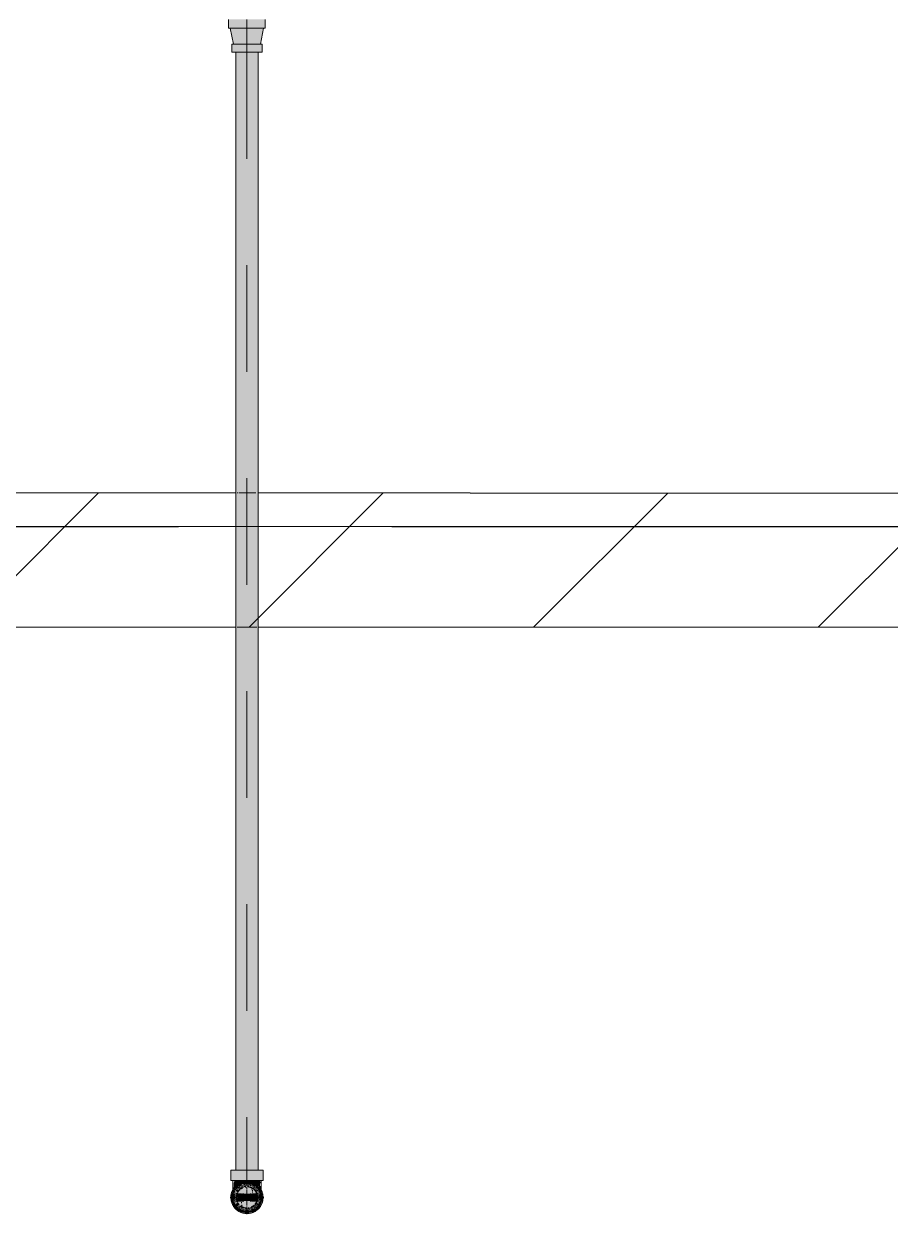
# Model space of a CAD drawing. Header units: millimetres. Extents: x -4000 to 187956, y -58990 to 162485.
# Drawn here: x 96417 to 97709, y 126425 to 128199 of the extents above; entities that cross this region are included whole.
import ezdxf

# ---------------------------------------------------------------- set-up
doc = ezdxf.new("R2010")
doc.units = ezdxf.units.MM
for name, pattern in [('Dash 1_16_', [317.5, 158.75, -158.75]), ('Grid Line', [2222.5, 1270, -317.5, 317.5, -317.5]), ('Grid Line 12_5mm', [2150, 1250, -300, 300, -300])]:
    doc.linetypes.add(name, pattern=pattern)
for name, color, linetype, lineweight in [('A-WALL', 113, 'Continuous', 13), ('A-WALL-PATT', 111, 'Continuous', 13), ('F-SPRN', 3, 'Continuous', 9), ('P-PIPE', 3, 'Continuous', 9), ('P-PIPE-CNTR', 3, 'Continuous', 9), ('S-GRID', 1, 'Continuous', 30)]:
    doc.layers.add(name, color=color, linetype=linetype, lineweight=lineweight)
pattern_1 = [(45, (0, 0), (-212.13203, 212.13203), [])]

# ---------------------------------------------------------------- blocks, each defined once
blk = doc.blocks.new('CMF2_NHAXUONG_A_rvt-1-FFS - TANG 1')
at = {"layer": 'A-WALL-PATT', "lineweight": 9}
h = blk.add_hatch(dxfattribs=at)
h.set_pattern_fill('FP_12', color=250, style=0, pattern_type=2)
h.set_pattern_definition(pattern_1)
h.paths.add_polyline_path([(68581, 127300.1), (97082.8, 127300.1), (97082.8, 127500.1), (67049.8, 127500.1), (67049.8, 127300.1)])
h.paths.add_polyline_path([(43638.6, 127300.1), (63049.8, 127300.1), (63049.8, 127500.1), (43549.8, 127500.1), (43549.8, 127300.1)])
h = blk.add_hatch(dxfattribs=at)
h.set_pattern_fill('FP_12', color=250, style=0, pattern_type=2)
h.set_pattern_definition(pattern_1)
h.paths.add_polyline_path([(120733.5, 127300), (122449.8, 127300), (122449.8, 127500), (102799.8, 127500), (102799.8, 127300), (118466, 127300)])
h.paths.add_polyline_path([(97082.8, 127300), (98799.8, 127300), (98799.8, 127500), (97082.8, 127500)])
at = {"layer": 'A-WALL', "color": 50, "lineweight": 15}
for p, q in [((96733.5, 127500.1), (94266.5, 127500.1)), ((97082.8, 127500.1), (96766.5, 127500.1)), ((98633.5, 127500), (97082.8, 127500)), ((94266.7, 127300.1), (96733.3, 127300.1)), ((96766.7, 127300.1), (97082.8, 127300.1)), ((97082.8, 127300), (98633.3, 127300))]:
    blk.add_line(p, q, dxfattribs=at)
at = {"layer": 'A-WALL', "color": 35, "lineweight": 15}
for p, q in [((96733.5, 127500.1), (94266.5, 127500.1)), ((97082.8, 127500.1), (96766.5, 127500.1)), ((98633.5, 127500), (97082.8, 127500)), ((94266.7, 127300.1), (96733.3, 127300.1)), ((96766.7, 127300.1), (97082.8, 127300.1)), ((97082.8, 127300), (98633.3, 127300))]:
    blk.add_line(p, q, dxfattribs=at)
at = {"layer": 'A-WALL', "color": 14, "lineweight": 15}
for p, q in [((96737.1, 127500.1), (96735.5, 127500.1)), ((96763.4, 127500.1), (96738.2, 127500.1)), ((96735.5, 127300.1), (96764.5, 127300.1))]:
    blk.add_line(p, q, dxfattribs=at)
at = {"layer": 'A-WALL', "color": 15, "lineweight": 15}
for p, q in [((96737.1, 127500.1), (96735.5, 127500.1)), ((96763.4, 127500.1), (96738.2, 127500.1)), ((96735.5, 127300.1), (96764.5, 127300.1))]:
    blk.add_line(p, q, dxfattribs=at)
at = {"layer": 'S-GRID', "linetype": 'Grid Line 12_5mm', "lineweight": 9}
blk.add_line((-824.3, 127450), (183641.1, 127450), dxfattribs=at)
blk = doc.blocks.new('Sprinkler_Up - DN20-V245-FFS - TANG 1')
at = {"layer": 'F-SPRN', "transparency": 33554534}
for points in [[(-13.5, 0), (-3.9, 0.7), (-1.7, 2.9), (-1.2, 3.5), (-0.6, 4), (0.6, 4), (1.2, 3.5), (1.7, 2.9), (4.6, 0), (22.2, 0), (18, 13.1), (6.9, 21.2), (-6.9, 21.2), (-18.4, 11.9), (-22.2, 0)], [(0, -21.2), (6.9, -21.2), (18, -13.1), (22.2, 0), (3.9, -0.7), (1.7, -2.9), (1.2, -3.5), (0.6, -4), (-0.6, -4), (-1.2, -3.5), (-1.7, -2.9), (-4.6, 0), (-22.2, 0), (-18, -13.1), (-6.9, -21.2)], [(0, -16.7), (4.3, -16.1), (11.8, -11.8), (16.1, -4.3), (16.1, 4.3), (11.7, 11.9), (8.3, 14.4), (0, 16.7), (-4.3, 16.1), (-11.8, 11.8), (-16.1, 4.3), (-16.1, -4.3), (-11.8, -11.8), (-8.3, -14.4)], [(0, -15.6), (7.8, -13.5), (13.5, -7.8), (15.1, -4), (15.1, 4), (13.5, 7.8), (7.8, 13.5), (0, 15.6), (-9.9, 11.9), (-11, 11), (-15.1, 4), (-15.1, -4), (-11, -11), (-7.8, -13.5)], [(-10.9, -5.5), (-10.9, 5.4), (-14.5, 5.4), (-14.5, -5.5)], [(-7.7, -5.5), (-7.7, 5.4), (-10.9, 5.4), (-10.9, -5.5)], [(0, -5.5), (0, 5.4), (-7.7, 5.4), (-7.7, -5.5)], [(0, 0), (5.7, 0), (2.9, 4.9), (-2.9, 4.9), (-5.7, 0)], [(-2.9, -4.9), (2.9, -4.9), (5.7, 0), (-5.7, 0)], [(0, 0), (4.6, 0), (0, 4.6), (-4.6, 0)], [(0, -4.6), (4.6, 0), (-4.6, 0)], [(0, -2.6), (1.3, 0), (-1.8, 0)], [(-1.3, 0), (1.8, 0), (0, 2.6)], [(7.7, -5.5), (7.7, 5.4), (0, 5.4), (0, -5.5)], [(10.9, -5.5), (10.9, 5.4), (7.7, 5.4), (7.7, -5.5)], [(14.5, -5.5), (14.5, 5.4), (10.9, 5.4), (10.9, -5.5)]]:
    blk.add_hatch(color=1, dxfattribs=at).paths.add_polyline_path(points)
at = {"layer": 'F-SPRN', "color": 1}
for p, q in [((-11.5, 5.4), (-14.5, 5.4)), ((-14.5, 5.4), (-11.3, 5.4)), ((-14.5, 5.4), (-14.5, 3.7)), ((-14.5, 3.3), (-14.5, 0)), ((-11.5, 5.4), (-11.5, 4)), ((-10.9, 1.9), (-10.9, 3.6)), ((-10.8, 5.4), (-8, 5.4)), ((-8.1, 5.4), (-10.8, 5.4)), ((-8.1, 5.4), (-8.1, 2.8)), ((-8.1, 2.5), (-8.1, 0.7)), ((-7.7, 4.8), (-7.7, 2.7)), ((-7.7, 4.8), (-7.7, 2.7)), ((-7.7, 2.1), (-7.7, 0.5)), ((-7.7, 2.1), (-7.7, 0.5)), ((-6.7, 5.4), (-4.7, 5.4)), ((-5.8, 3.8), (-5.8, 2.2)), ((-2.1, 0), (-2.1, 0)), ((-2.1, 0), (-2.1, -0.1)), ((0, 2.1), (-0.1, 2.1)), ((2.1, 0), (2.1, 0.1)), ((2.1, 0), (2.1, 0)), ((4.7, 5.4), (6.5, 5.4)), ((7.7, 5.4), (10.8, 5.4)), ((7.7, 5.2), (7.7, 2.7)), ((7.7, 5.2), (7.7, 2.7)), ((7.7, 2.3), (7.7, 0.5)), ((7.7, 2.3), (7.7, 0.5)), ((10.8, 5.4), (8.1, 5.4)), ((8.1, 5.4), (8.1, 2.8)), ((8.1, 2.5), (8.1, 0.4)), ((10.9, 5.4), (14.5, 5.4)), ((10.9, 3.6), (10.9, 0.2)), ((14.5, 5.4), (11.5, 5.4)), ((11.5, 5.4), (11.5, 4)), ((11.5, 3), (11.5, 0.2)), ((14.5, 5.4), (14.5, -5.5)), ((-14.5, -1.3), (-14.5, -3.7)), ((-11.1, -5.5), (-14.5, -5.5)), ((-14.5, -5.5), (-11.5, -5.5)), ((-10.9, -2.6), (-10.9, -1.3)), ((-10.8, -5.5), (-8.1, -5.5)), ((-7.8, -5.5), (-10.8, -5.5)), ((-8.1, -4.2), (-8.1, -5.5)), ((-7.7, -2.7), (-7.7, -4)), ((-7.7, -2.7), (-7.7, -4)), ((-7, -5.5), (-5.8, -5.5)), ((-4.8, -5.5), (-7, -5.5)), ((-5.8, -2.3), (-5.8, -3.8)), ((-2.1, -0.3), (-2, -0.4)), ((-2, -0.4), (-2, -0.5)), ((-2, -0.5), (-2, -0.6)), ((-2, -0.6), (-2, -0.7)), ((-2, -0.7), (-1.9, -0.7)), ((-1.9, -0.7), (-1.9, -0.8)), ((-1.9, -0.8), (-1.9, -0.9)), ((-1.9, -0.9), (-1.8, -1)), ((-1.8, -1), (-1.8, -1.1)), ((-1.8, -1), (-1.8, -1)), ((-1.8, -1.1), (-1.7, -1.2)), ((-1.7, -1.2), (-1.6, -1.3)), ((-1.7, -1.2), (-1.7, -1.2)), ((-1.6, -1.3), (-1.6, -1.4)), ((-1.6, -1.4), (-1.5, -1.4)), ((-1.5, -1.4), (-1.4, -1.5)), ((-1.4, -1.5), (-1.3, -1.6)), ((-1.4, -1.5), (-1.4, -1.5)), ((-1.3, -1.6), (-1.3, -1.7)), ((-1.3, -1.7), (-1.2, -1.7)), ((-1.2, -1.7), (-1.1, -1.7)), ((-1.1, -1.7), (-1.1, -1.8)), ((-1.1, -1.8), (-1, -1.8)), ((-1, -1.8), (-0.9, -1.9)), ((-0.9, -1.9), (-0.8, -1.9)), ((-0.8, -1.9), (-0.7, -2)), ((-0.8, -1.9), (-0.8, -1.9)), ((-0.7, -2), (-0.6, -2)), ((-0.6, -2), (-0.5, -2)), ((-0.5, -2), (-0.4, -2)), ((-0.4, -2), (-0.3, -2.1)), ((-0.4, -2), (-0.4, -2)), ((-0.3, -2.1), (-0.2, -2.1)), ((-0.2, -2.1), (-0.1, -2.1)), ((-0.1, -2.1), (0, -2.1)), ((0, -2.1), (0.1, -2.1)), ((0.1, -2.1), (0.2, -2.1)), ((0.1, -2.1), (0.1, -2.1)), ((0.2, -2.1), (0.3, -2.1)), ((0.3, -2.1), (0.4, -2)), ((0.4, -2), (0.5, -2)), ((0.5, -2), (0.6, -2)), ((0.6, -2), (0.7, -2)), ((0.6, -2), (0.6, -2)), ((0.7, -2), (0.8, -1.9)), ((0.8, -1.9), (0.9, -1.9)), ((0.9, -1.9), (1, -1.8)), ((0.9, -1.9), (0.9, -1.9)), ((1, -1.8), (1.1, -1.8)), ((1.1, -1.8), (1.2, -1.7)), ((1.2, -1.7), (1.3, -1.6)), ((1.2, -1.7), (1.2, -1.7)), ((1.3, -1.6), (1.4, -1.6)), ((1.4, -1.5), (1.5, -1.5)), ((1.4, -1.6), (1.4, -1.5)), ((1.5, -1.4), (1.6, -1.3)), ((1.5, -1.5), (1.5, -1.4)), ((1.6, -1.3), (1.7, -1.2)), ((1.6, -1.3), (1.6, -1.3)), ((1.7, -1.1), (1.8, -1.1)), ((1.7, -1.2), (1.7, -1.1)), ((1.8, -1), (1.9, -0.9)), ((1.8, -1.1), (1.8, -1)), ((1.9, -0.8), (2, -0.7)), ((1.9, -0.8), (1.9, -0.8)), ((1.9, -0.9), (1.9, -0.8)), ((2, -0.4), (2.1, -0.3)), ((2, -0.5), (2, -0.4)), ((2, -0.5), (2, -0.5)), ((2, -0.6), (2, -0.5)), ((2, -0.7), (2, -0.6)), ((2.1, -0.1), (2.1, 0)), ((2.1, -0.2), (2.1, -0.1)), ((2.1, -0.3), (2.1, -0.2)), ((7, -5.5), (4.8, -5.5)), ((5.8, -2.2), (5.8, -3.8)), ((5.8, -5.5), (7, -5.5)), ((7.7, -0.5), (7.7, -2.3)), ((7.7, -0.5), (7.7, -2.3)), ((7.7, -2.7), (7.7, -5.4)), ((7.7, -2.7), (7.7, -5.4)), ((10.8, -5.5), (7.7, -5.5)), ((8.1, -0.4), (8.1, -2.5)), ((8.1, -2.8), (8.1, -5.5)), ((8.1, -5.5), (10.8, -5.5)), ((10.9, -0.2), (10.9, -3.6)), ((14.5, -5.5), (10.9, -5.5)), ((11.5, -0.2), (11.5, -3)), ((11.5, -4), (11.5, -5.5)), ((11.5, -5.5), (14.5, -5.5))]:
    blk.add_line(p, q, dxfattribs=at)
at = {"layer": 'F-SPRN', "color": 1, "flags": 128}
for points in [[(-0.6, 2), (-0.7, 2), (-0.8, 1.9), (-0.9, 1.9), (-0.9, 1.9), (-1, 1.8), (-1.1, 1.8), (-1.2, 1.7), (-1.2, 1.7), (-1.3, 1.6), (-1.4, 1.6), (-1.4, 1.5), (-1.5, 1.5), (-1.5, 1.4), (-1.6, 1.3), (-1.6, 1.3), (-1.7, 1.2), (-1.7, 1.1), (-1.8, 1.1), (-1.8, 1), (-1.9, 0.9), (-1.9, 0.8), (-1.9, 0.8), (-2, 0.7), (-2, 0.6), (-2, 0.5), (-2, 0.5), (-2, 0.4), (-2.1, 0.3), (-2.1, 0.2), (-2.1, 0.1), (-2.1, 0)], [(-0.5, 2), (-0.6, 2), (-0.6, 2)], [(-0.1, 2.1), (-0.1, 2.1), (-0.2, 2.1), (-0.3, 2.1), (-0.4, 2), (-0.5, 2)], [(2.1, 0.1), (2.1, 0.2), (2.1, 0.2), (2.1, 0.3), (2, 0.4), (2, 0.5), (2, 0.6), (2, 0.7), (1.9, 0.7), (1.9, 0.8), (1.9, 0.9), (1.8, 1), (1.8, 1), (1.8, 1.1), (1.7, 1.2), (1.7, 1.2), (1.6, 1.3), (1.6, 1.4), (1.5, 1.4), (1.4, 1.5), (1.4, 1.5), (1.3, 1.6), (1.3, 1.7), (1.2, 1.7), (1.1, 1.7), (1.1, 1.8), (1, 1.8), (0.9, 1.9), (0.8, 1.9), (0.8, 1.9), (0.7, 2), (0.6, 2), (0.5, 2), (0.4, 2), (0.4, 2), (0.3, 2.1), (0.2, 2.1), (0.1, 2.1), (0, 2.1)], [(-2.1, -0.1), (-2.1, -0.2), (-2.1, -0.2), (-2.1, -0.3)]]:
    blk.add_lwpolyline(points, dxfattribs=at)
at = {"layer": 'F-SPRN', "color": 1}
for radius, start, end in [(22.2, 360, 180), (21.9, 108.2621, 125.7507), (21.9, 99.348, 107.901), (21.9, 90.145, 98.8503), (21.9, 72.5583, 89.4624), (21.9, 54.2493, 71.7379), (21.9, 165.6773, 179.2615), (21.9, 146.7912, 164.8151), (21.9, 144, 146.7912), (21.9, 126.6942, 143.2701), (16.7, 167.6802, 180), (16.7, 167.6802, 180), (16.7, 155.3879, 164.9693), (16.7, 155.3879, 164.9693), (15.6, 166.4265, 180), (15.6, 166.4265, 180), (15.6, 150.9409, 165), (15.6, 159.6139, 165), (16.7, 136.7213, 149.931), (16.7, 136.7213, 149.931), (15.6, 150.9409, 156.3845), (15.6, 138.4214, 150), (15.6, 138.4214, 150), (16.7, 134.4938, 135), (16.7, 134.4938, 135), (15.6, 129.9005, 135), (15.6, 129.9005, 135), (16.7, 121.4181, 130.5751), (16.7, 121.4181, 130.5751), (15.6, 120.5262, 126.205), (15.6, 120.5262, 126.205), (16.7, 106.5995, 120), (16.7, 106.5995, 120), (15.6, 114.4363, 119.9813), (15.6, 114.4363, 119.9813), (4.63, 155.7832, 180), (4.63, 155.7832, 180), (16.7, 96.4143, 105), (16.7, 96.4143, 105), (4.63, 109.0192, 138.2703), (4.63, 109.0192, 138.2703), (15.6, 95.5762, 100.6843), (15.6, 95.5762, 100.6843), (2.56, 109.0192, 168.8278), (2.56, 109.0192, 168.8278), (2.04, 109.0192, 180), (16.7, 83.0684, 90), (16.7, 83.0684, 90), (4.63, 17.9592, 90), (4.63, 17.9592, 90), (3.81, 57.0577, 90), (2.56, 14.5599, 90), (2.56, 14.5599, 90), (2.04, 10.4703, 90), (15.6, 75.573, 80.5892), (15.6, 75.573, 80.5892), (3.81, 16.1605, 43.8358), (15.6, 67.5614, 74.5481), (15.6, 67.5614, 74.5481), (16.7, 60, 75), (16.7, 60, 75), (15.6, 60.0187, 65.5637), (15.6, 60.0187, 65.5637), (15.6, 53.795, 60), (15.6, 53.795, 60), (16.7, 49.4249, 58.5819), (16.7, 49.4249, 58.5819), (15.6, 45, 50.0995), (15.6, 45, 50.0995), (16.7, 45, 45.5062), (16.7, 45, 45.5062), (15.6, 30, 41.5786), (15.6, 30, 41.5786), (16.7, 30, 43.2787), (16.7, 30, 43.2787), (21.9, 36.7299, 53.3058), (15.6, 23.6155, 29.5646), (15.6, 15, 29.5646), (15.6, 15, 20.3861), (16.7, 15, 24.6121), (16.7, 15, 24.6121), (15.6, 360, 13.6618), (15.6, 0, 13.6618), (16.7, 360, 12.3198), (16.7, 0, 12.3198), (21.9, 33.2088, 36), (21.9, 15.1849, 33.2088), (21.9, 0.7385, 14.3227), (22.2, 180, 360), (21.9, 180.7385, 194.3227), (21.9, 195.1849, 215.2302), (21.9, 216.7299, 233.3058), (16.7, 180, 192.3198), (16.7, 180, 192.3198), (16.7, 195.0307, 204.6121), (16.7, 195.0307, 204.6121), (15.6, 181.9082, 193.6618), (15.6, 181.9082, 193.6618), (15.6, 197.3339, 209.5646), (15.6, 197.3339, 209.5646), (16.7, 210.069, 223.2787), (16.7, 210.069, 223.2787), (15.6, 212.5472, 221.5786), (15.6, 212.5472, 221.5786), (16.7, 229.4249, 238.5819), (16.7, 229.4249, 238.5819), (15.6, 233.795, 240), (15.6, 233.795, 240), (16.7, 240, 255), (16.7, 240, 255), (15.6, 240.0187, 254.5481), (15.6, 240.0187, 254.5481), (4.63, 197.9592, 0), (4.63, 197.9592, 270), (15.6, 255, 267.64), (15.6, 255, 267.64), (3.81, 196.1605, 360), (2.56, 191.1677, 270), (2.56, 191.1677, 270), (2.04, 190.4703, 270), (16.7, 263.0684, 270), (16.7, 263.0684, 270), (4.63, 270, 360), (2.04, 270, 0), (2.56, 270, 0), (2.56, 270, 360), (15.6, 275.5762, 280.6843), (15.6, 275.5762, 280.6843), (16.7, 276.4143, 285), (16.7, 276.4143, 285), (16.7, 286.5995, 300), (16.7, 286.5995, 300), (15.6, 294.4363, 299.9813), (15.6, 294.4363, 299.9813), (15.6, 300, 313.2078), (15.6, 300, 313.2078), (16.7, 301.4181, 310.5751), (16.7, 301.4181, 310.5751), (15.6, 318.4214, 330), (15.6, 318.4214, 330), (16.7, 316.7213, 330), (16.7, 316.7213, 330), (21.9, 306.6942, 323.2701), (15.6, 330.4354, 345), (15.6, 330.4354, 336.3845), (15.6, 339.6139, 345), (15.6, 346.3382, 360), (15.6, 346.3382, 360), (16.7, 335.3879, 345), (16.7, 335.3879, 345), (16.7, 347.6802, 360), (16.7, 347.6802, 360), (21.9, 324.7698, 344.8151), (21.9, 345.6773, 359.2615), (21.9, 234.2493, 251.7379), (21.9, 252.5583, 269.4624), (21.9, 270.145, 278.8503), (21.9, 279.348, 287.901), (21.9, 288.2621, 305.7507)]:
    blk.add_arc((0, 0), radius, start, end, dxfattribs=at)
blk = doc.blocks.new('Steel_Transition_Threaded_HoaPhat - Standard-V366-FFS - TANG 1')
at = {"layer": 'P-PIPE', "lineweight": 13, "transparency": 33554534}
h = blk.add_hatch(color=1, dxfattribs=at)
h.paths.add_polyline_path([(96750, 126427.6), (96755.8, 126428.4), (96761.3, 126430.6), (96765.9, 126434.2), (96769.5, 126438.8), (96771.7, 126444.3), (96772.5, 126450.1), (96771.7, 126455.9), (96769, 126462), (96765.9, 126466), (96761.3, 126469.6), (96755.8, 126471.8), (96750, 126472.6), (96744.2, 126471.8), (96738.8, 126469.6), (96734.1, 126466), (96730.5, 126461.3), (96728.3, 126455.9), (96727.5, 126450.1), (96728.3, 126444.3), (96730.5, 126438.8), (96734.1, 126434.2), (96738.8, 126430.6), (96744.2, 126428.4)])
h.paths.add_polyline_path([(96750, 126430), (96744.8, 126430.7), (96740, 126432.7), (96735.8, 126435.9), (96732.6, 126440), (96730.6, 126444.9), (96729.9, 126450.1), (96730.6, 126455.3), (96734, 126462), (96735.8, 126464.3), (96740, 126467.5), (96744.8, 126469.5), (96750, 126470.2), (96755.2, 126469.5), (96760.1, 126467.5), (96766, 126462), (96767.4, 126460.1), (96769.4, 126455.3), (96770.1, 126450.1), (96769.4, 126444.9), (96767.4, 126440), (96764.2, 126435.9), (96760.1, 126432.7), (96755.2, 126430.7)])
for points in [[(96750, 126430), (96750, 126433.7), (96741.8, 126435.9), (96735.8, 126441.9), (96733.6, 126450.1), (96735.8, 126458.3), (96741.8, 126464.3), (96750, 126466.5), (96750, 126470.2), (96744.8, 126469.5), (96740, 126467.5), (96734, 126462), (96732.6, 126460.1), (96730.6, 126455.3), (96729.9, 126450.1), (96730.6, 126444.9), (96732.6, 126440), (96735.8, 126435.9), (96740, 126432.7), (96744.8, 126430.7)], [(96750, 126431.6), (96754.8, 126432.2), (96759.3, 126434.1), (96763.1, 126437), (96766, 126440.8), (96767.9, 126445.3), (96768.5, 126450.1), (96767.9, 126454.9), (96764, 126462), (96763.1, 126463.2), (96759.3, 126466.1), (96754.8, 126468), (96750, 126468.6), (96745.2, 126468), (96740.8, 126466.1), (96736, 126462), (96734, 126459.3), (96732.1, 126454.9), (96731.5, 126450.1), (96732.1, 126445.3), (96734, 126440.8), (96736.9, 126437), (96740.8, 126434.1), (96745.2, 126432.2)], [(96750, 126430), (96755.2, 126430.7), (96760.1, 126432.7), (96764.2, 126435.9), (96767.4, 126440), (96769.4, 126444.9), (96770.1, 126450.1), (96769.4, 126455.3), (96766, 126462), (96764.2, 126464.3), (96760.1, 126467.5), (96755.2, 126469.5), (96750, 126470.2), (96750, 126466.5), (96758.2, 126464.3), (96764.2, 126458.3), (96766.4, 126450.1), (96764.2, 126441.9), (96758.2, 126435.9), (96750, 126433.7)]]:
    blk.add_hatch(color=1, dxfattribs=at).paths.add_polyline_path(points)
at = {"layer": 'P-PIPE', "color": 20, "lineweight": 13}
for radius, start, end in [(22.5, 90, 270), (22.5, 120, 210), (20.1, 109.6859, 125.0043), (22.5, 90, 120), (20.1, 100.9975, 105), (18.5, 91.4353, 103.2046), (18.5, 91.4353, 103.2046), (20.1, 90.5246, 98.5089), (22.5, 60, 90), (22.5, 270, 90), (18.5, 78.0986, 90), (18.5, 78.0986, 90), (20.1, 75.0607, 87.9279), (20.1, 60, 75), (22.5, 45, 60), (20.1, 166.0499, 180), (20.1, 150, 162.7449), (18.5, 166.5939, 180), (18.5, 166.5939, 193.4061), (18.5, 157.6232, 165), (18.5, 157.6232, 165), (20.1, 143.4205, 148.1553), (16.4, 168.5467, 178.9063), (18.5, 139.7195, 150), (18.5, 139.7195, 150), (16.4, 158.0319, 163.506), (20.1, 128.8856, 139.8677), (16.4, 143.5463, 150), (18.5, 123.4976, 133.2041), (18.5, 123.4976, 133.2041), (16.4, 133.3918, 135), (16.4, 121.0738, 128.0319), (18.5, 106.819, 120), (18.5, 106.819, 120), (16.4, 115.1607, 120), (16.4, 107.4657, 111.9681), (16.4, 96.2132, 104.6042), (18.5, 60, 75), (18.5, 60, 75), (16.4, 66.9681, 72.9388), (16.4, 50.4733, 56.6389), (20.1, 54.9957, 60), (18.5, 46.7959, 56.5024), (18.5, 46.7959, 56.5024), (16.4, 45, 46.6082), (22.5, 300, 15), (20.1, 45, 51.1144), (16.4, 30, 38.0319), (18.5, 30, 40.2805), (18.5, 30, 40.2805), (20.1, 40.1323, 45), (22.5, 30, 45), (20.1, 31.8447, 36.5795), (16.4, 0, 8.0319), (18.5, 15, 22.3768), (18.5, 15, 22.3768), (20.1, 17.2551, 30), (18.5, 0, 13.4061), (18.5, 0, 13.4061), (22.5, 15, 30), (20.1, 0, 13.9501), (20.1, 180, 193.9501), (22.5, 210, 270), (20.1, 197.2551, 210), (18.5, 180, 193.4061), (18.5, 195, 202.3768), (18.5, 195, 202.3768), (20.1, 211.8447, 225), (16.4, 184.8393, 191.4533), (18.5, 210, 223.5703), (18.5, 210, 223.5703), (20.1, 225, 231.1144), (16.4, 210.6635, 216.4537), (18.5, 226.7959, 236.5024), (18.5, 226.7959, 236.5024), (20.1, 234.9957, 240), (16.4, 230.4733, 236.6389), (20.1, 240, 255), (18.5, 240, 255), (18.5, 240, 255), (16.4, 240, 246.5955), (16.4, 250.3629, 255), (16.4, 264.1652, 268.506), (16.4, 276.2132, 283.9063), (16.4, 287.4657, 291.9681), (18.5, 286.819, 300), (18.5, 286.819, 300), (16.4, 293.4045, 300), (20.1, 289.6859, 300), (20.1, 300, 305.0043), (18.5, 303.4976, 313.2041), (18.5, 303.4976, 313.2041), (20.1, 308.8856, 315), (18.5, 316.4297, 330), (18.5, 316.4297, 330), (20.1, 315, 328.1553), (16.4, 338.0319, 342.8691), (16.4, 353.5463, 0), (18.5, 337.6232, 345), (18.5, 337.6232, 345), (20.1, 330, 342.7449), (18.5, 346.5939, 0), (18.5, 346.5939, 0), (20.1, 346.0499, 0), (20.1, 255.0607, 267.9279), (18.5, 258.0986, 270), (18.5, 258.0986, 270), (22.5, 270, 300), (20.1, 270.5246, 278.5089), (18.5, 271.4353, 283.2046), (18.5, 271.4353, 283.2046), (20.1, 280.9975, 285)]:
    blk.add_arc((96750, 126450.1), radius, start, end, dxfattribs=at)
blk = doc.blocks.new('Steel_Elbow_Threaded_HoaPhat - Standard-V367-FFS - TANG 1')
at = {"layer": 'P-PIPE', "lineweight": 13, "transparency": 33554534}
for points in [[(96733, 126475.5), (96750, 126475.5), (96750, 126490.6), (96725.9, 126490.6), (96726.7, 126475.5), (96729.1, 126475.5)], [(96774.1, 126475.5), (96773.3, 126490.6), (96750, 126490.6), (96750, 126475.5), (96773.3, 126475.5)], [(96750, 126426), (96756.2, 126426.8), (96762.1, 126429.2), (96767.1, 126433), (96770.9, 126438), (96773.3, 126443.8), (96774.1, 126450.1), (96773.3, 126456.3), (96770.9, 126462.1), (96767.1, 126467.1), (96762.1, 126471), (96756.2, 126473.4), (96750, 126474.2), (96743.8, 126473.4), (96737.9, 126471), (96733, 126467.1), (96729, 126462), (96726.7, 126456.3), (96725.9, 126450.1), (96726.7, 126443.8), (96729.1, 126438), (96733, 126433), (96737.9, 126429.2), (96743.8, 126426.8)]]:
    blk.add_hatch(color=1, dxfattribs=at).paths.add_polyline_path(points)
h = blk.add_hatch(color=1, dxfattribs=at)
h.paths.add_polyline_path([(96742.8, 126470), (96740.3, 126470), (96744.1, 126471.9)])
h.paths.add_polyline_path([(96729.8, 126460.2), (96732.1, 126462), (96737.2, 126467.6), (96742.8, 126470), (96750, 126471.2), (96750, 126475.5), (96731.7, 126475.5), (96730.3, 126471.7), (96730.1, 126464.3), (96730, 126462)])
h = blk.add_hatch(color=1, dxfattribs=at)
h.paths.add_polyline_path([(96766.9, 126465.3), (96769.2, 126462), (96768.6, 126464.6)])
h.paths.add_polyline_path([(96770.9, 126458.6), (96770.6, 126467.2), (96769.5, 126466.8), (96769.4, 126470.9), (96770.7, 126471.2), (96769.6, 126475.5), (96750, 126475.5), (96750, 126471.2), (96757.2, 126470), (96755.9, 126471.9), (96763.4, 126467.2), (96767.4, 126463.1), (96766.2, 126468.2), (96769.6, 126462)])
at = {"layer": 'P-PIPE', "color": 20, "lineweight": 13}
for p, q in [((96725.9, 126490.6), (96725.9, 126475.5)), ((96733, 126490.6), (96725.9, 126490.6)), ((96750, 126490.6), (96725.9, 126490.6)), ((96737.9, 126490.6), (96733.8, 126490.6)), ((96743.8, 126490.6), (96738.2, 126490.6)), ((96750, 126490.6), (96743.8, 126490.6)), ((96756.2, 126490.6), (96750, 126490.6)), ((96774.1, 126490.6), (96750, 126490.6)), ((96761.8, 126490.6), (96756.2, 126490.6)), ((96766.2, 126490.6), (96762.1, 126490.6)), ((96774.1, 126490.6), (96767.1, 126490.6)), ((96774.1, 126475.5), (96774.1, 126490.6)), ((96725.9, 126475.5), (96731.5, 126475.5)), ((96725.9, 126475.5), (96750, 126475.5)), ((96731.7, 126475.5), (96728.9, 126475.5)), ((96729.2, 126475.5), (96728.9, 126475.5)), ((96736.4, 126475.5), (96729.2, 126475.5)), ((96731.5, 126475.5), (96733, 126475.5)), ((96732.8, 126475.5), (96731.7, 126475.5)), ((96736.4, 126475.5), (96733.8, 126475.5)), ((96734, 126475.5), (96737.9, 126475.5)), ((96742.8, 126475.5), (96736.4, 126475.5)), ((96742.8, 126475.5), (96736.4, 126475.5)), ((96737.9, 126475.5), (96742.7, 126475.5)), ((96750, 126475.5), (96743.7, 126475.5)), ((96750, 126475.5), (96743.7, 126475.5)), ((96743.8, 126475.5), (96750, 126475.5)), ((96750, 126475.5), (96756.2, 126475.5)), ((96750, 126475.5), (96774.1, 126475.5)), ((96756.3, 126475.5), (96750, 126475.5)), ((96756.3, 126475.5), (96750, 126475.5)), ((96763.6, 126475.5), (96757.2, 126475.5)), ((96763.6, 126475.5), (96757.2, 126475.5)), ((96757.3, 126475.5), (96762.1, 126475.5)), ((96762.1, 126475.5), (96766, 126475.5)), ((96766.2, 126475.5), (96763.6, 126475.5)), ((96770.8, 126475.5), (96763.6, 126475.5)), ((96767.1, 126475.5), (96769.7, 126475.5)), ((96768.3, 126475.5), (96767.2, 126475.5)), ((96769.9, 126475.5), (96768.3, 126475.5)), ((96769.7, 126475.5), (96773.3, 126475.5)), ((96770.8, 126475.5), (96769.9, 126475.5)), ((96771.2, 126475.5), (96770.8, 126475.5)), ((96771.2, 126475.5), (96770.8, 126475.5)), ((96773.3, 126475.5), (96774.1, 126475.5)), ((96728.9, 126461.8), (96728.9, 126462)), ((96728.9, 126460.9), (96728.9, 126461.8)), ((96728.9, 126455.1), (96728.9, 126455.7)), ((96728.9, 126454.5), (96728.9, 126455.1)), ((96728.9, 126454), (96728.9, 126454.5)), ((96728.9, 126452.5), (96728.9, 126453)), ((96728.9, 126452.1), (96728.9, 126452.5)), ((96728.9, 126451.7), (96728.9, 126452.1)), ((96728.9, 126451.4), (96728.9, 126451.7)), ((96728.9, 126451.1), (96728.9, 126451.4)), ((96728.9, 126450.4), (96728.9, 126450.6)), ((96728.9, 126450.3), (96728.9, 126450.4)), ((96771.2, 126462), (96771.2, 126461.2)), ((96771.2, 126462), (96771.2, 126462)), ((96771.2, 126461.2), (96771.2, 126460.3)), ((96771.2, 126458.7), (96771.2, 126458)), ((96771.2, 126458), (96771.2, 126457.3)), ((96771.2, 126455.9), (96771.2, 126455.3)), ((96771.2, 126455.3), (96771.2, 126454.7)), ((96771.2, 126454.7), (96771.2, 126454.1)), ((96771.2, 126453.1), (96771.2, 126452.6)), ((96771.2, 126452.6), (96771.2, 126452.2)), ((96771.2, 126452.2), (96771.2, 126451.8)), ((96771.2, 126451.8), (96771.2, 126451.5)), ((96771.2, 126451.5), (96771.2, 126451.2)), ((96771.2, 126451.2), (96771.2, 126450.9)), ((96771.2, 126450.5), (96771.2, 126450.3)), ((96728.9, 126450.2), (96728.9, 126450.3)), ((96728.9, 126450.1), (96728.9, 126450.2)), ((96728.9, 126450.1), (96728.9, 126450.1)), ((96728.9, 126449.9), (96728.9, 126450.1)), ((96728.9, 126449), (96728.9, 126449.9)), ((96728.9, 126448.2), (96728.9, 126449)), ((96729, 126447.3), (96728.9, 126448.2)), ((96729.2, 126446.5), (96729, 126447.3)), ((96729.3, 126445.7), (96729.2, 126446.5)), ((96729.5, 126444.8), (96729.3, 126445.7)), ((96729.7, 126444), (96729.5, 126444.8)), ((96730, 126443.2), (96729.7, 126444)), ((96730.3, 126442.4), (96730, 126443.2)), ((96731.3, 126440.1), (96731, 126440.9)), ((96731.8, 126439.4), (96731.3, 126440.1)), ((96732.2, 126438.7), (96731.8, 126439.4)), ((96734.3, 126436), (96733.7, 126436.6)), ((96734.8, 126435.4), (96734.3, 126436)), ((96735.4, 126434.8), (96734.8, 126435.4)), ((96736.1, 126434.2), (96735.4, 126434.8)), ((96736.7, 126433.6), (96736.1, 126434.2)), ((96737.4, 126433.1), (96736.7, 126433.6)), ((96738.1, 126432.6), (96737.4, 126433.1)), ((96738.8, 126432.2), (96738.1, 126432.6)), ((96762.1, 126432.8), (96761.4, 126432.3)), ((96762.8, 126433.3), (96762.1, 126432.8)), ((96763.5, 126433.8), (96762.8, 126433.3)), ((96764.1, 126434.3), (96763.5, 126433.8)), ((96764.7, 126434.9), (96764.1, 126434.3)), ((96765.3, 126435.5), (96764.7, 126434.9)), ((96765.9, 126436.1), (96765.3, 126435.5)), ((96766.4, 126436.8), (96765.9, 126436.1)), ((96767, 126437.5), (96766.4, 126436.8)), ((96767.5, 126438.1), (96767, 126437.5)), ((96767.9, 126438.9), (96767.5, 126438.1)), ((96769.1, 126441.1), (96768.8, 126440.3)), ((96769.5, 126441.9), (96769.1, 126441.1)), ((96769.8, 126442.6), (96769.5, 126441.9)), ((96770.1, 126443.4), (96769.8, 126442.6)), ((96770.3, 126444.2), (96770.1, 126443.4)), ((96770.5, 126445.1), (96770.3, 126444.2)), ((96770.7, 126445.9), (96770.5, 126445.1)), ((96770.9, 126446.7), (96770.7, 126445.9)), ((96771.2, 126450.1), (96771.1, 126449.2)), ((96771.1, 126449.2), (96771.1, 126448.4)), ((96771.2, 126450.3), (96771.2, 126450.2)), ((96771.2, 126450.2), (96771.2, 126450.1)), ((96771.2, 126450.1), (96771.2, 126450.1)), ((96741, 126431), (96740.2, 126431.3)), ((96741.8, 126430.6), (96741, 126431)), ((96742.6, 126430.3), (96741.8, 126430.6)), ((96743.3, 126430), (96742.6, 126430.3)), ((96745.8, 126429.4), (96745, 126429.5)), ((96746.6, 126429.2), (96745.8, 126429.4)), ((96749.2, 126429), (96748.3, 126429)), ((96750, 126428.9), (96749.2, 126429)), ((96750.2, 126428.9), (96750, 126428.9)), ((96751.1, 126429), (96750.2, 126428.9)), ((96751.9, 126429), (96751.1, 126429)), ((96752.8, 126429.1), (96751.9, 126429)), ((96753.6, 126429.2), (96752.8, 126429.1)), ((96754.4, 126429.4), (96753.6, 126429.2)), ((96755.3, 126429.6), (96754.4, 126429.4)), ((96757.7, 126430.4), (96756.9, 126430.1)), ((96758.4, 126430.7), (96757.7, 126430.4)), ((96759.2, 126431.1), (96758.4, 126430.7)), ((96760, 126431.4), (96759.2, 126431.1)), ((96760.7, 126431.8), (96760, 126431.4)), ((96761.4, 126432.3), (96760.7, 126431.8))]:
    blk.add_line(p, q, dxfattribs=at)
at = {"layer": 'P-PIPE', "color": 20, "lineweight": 13, "flags": 128}
for points in [[(96728.9, 126462), (96728.9, 126462.6), (96728.9, 126463.5), (96728.9, 126464.4), (96728.9, 126465.4), (96728.9, 126466.3), (96728.9, 126467.3), (96728.9, 126468.2), (96728.9, 126469.2), (96728.9, 126470.2), (96728.9, 126471.2), (96728.9, 126472.2), (96728.9, 126473.2), (96728.9, 126474.2), (96728.9, 126475.2), (96728.9, 126475.5)], [(96771.2, 126475.5), (96771.2, 126474.5), (96771.2, 126473.5), (96771.2, 126472.5), (96771.2, 126471.5), (96771.2, 126470.5), (96771.2, 126469.5), (96771.2, 126468.5), (96771.2, 126467.5), (96771.2, 126466.6), (96771.2, 126465.6), (96771.2, 126464.7), (96771.2, 126463.8), (96771.2, 126462.9), (96771.2, 126462)], [(96728.9, 126455.7), (96728.9, 126456.4), (96728.9, 126457.1), (96728.9, 126457.8), (96728.9, 126458.5), (96728.9, 126459.3), (96728.9, 126460.1), (96728.9, 126460.9)], [(96728.9, 126453), (96728.9, 126453.4), (96728.9, 126454)], [(96728.9, 126450.6), (96728.9, 126450.8), (96728.9, 126451.1)], [(96771.2, 126460.3), (96771.2, 126459.5), (96771.2, 126458.7)], [(96771.2, 126457.3), (96771.2, 126456.6), (96771.2, 126455.9)], [(96771.2, 126454.1), (96771.2, 126453.6), (96771.2, 126453.1)], [(96771.2, 126450.9), (96771.2, 126450.7), (96771.2, 126450.5)], [(96731, 126440.9), (96730.6, 126441.6), (96730.3, 126442.4)], [(96733.7, 126436.6), (96733.2, 126437.3), (96732.7, 126438), (96732.2, 126438.7)], [(96768.8, 126440.3), (96768.4, 126439.6), (96767.9, 126438.9)], [(96771.1, 126448.4), (96771, 126447.6), (96770.9, 126446.7)], [(96740.2, 126431.3), (96739.5, 126431.7), (96738.8, 126432.2)], [(96745, 126429.5), (96744.2, 126429.8), (96743.3, 126430)], [(96748.3, 126429), (96747.5, 126429.1), (96746.6, 126429.2)], [(96756.9, 126430.1), (96756.1, 126429.8), (96755.3, 126429.6)]]:
    blk.add_lwpolyline(points, dxfattribs=at)
at = {"layer": 'P-PIPE', "color": 20, "lineweight": 13}
for radius, start, end in [(24.1, 90, 270), (24.1, 120, 150), (21.1, 112.9377, 125.8024), (24.1, 90, 120), (21.1, 99.9464, 104.9657), (21.1, 90, 98.9621), (24.1, 30, 90), (24.1, 270, 90), (21.1, 75.0343, 90), (21.1, 60.7988, 67.6705), (21.1, 54.1976, 59.9895), (24.1, 150.4645, 240), (21.1, 172.25, 178.0438), (24.1, 150, 150.4645), (21.1, 165.7465, 170), (21.1, 150.0076, 164.9665), (21.1, 130, 141.5854), (21.1, 38.4146, 50), (24.1, 315, 29.5355), (21.1, 15.0335, 29.9924), (24.1, 29.5355, 30), (21.1, 1.9562, 7.75), (21.1, 181.9711, 187.2923), (21.1, 190, 194.2657), (21.1, 195.0455, 203.6505), (21.1, 205.3748, 209.9974), (21.1, 213.7495, 218.4271), (21.1, 218.9611, 230), (21.1, 234.2198, 247.0686), (24.1, 300, 315), (21.1, 310, 321.0389), (21.1, 321.5729, 325.795), (21.1, 330.0026, 334.1966), (21.1, 336.3495, 344.9545), (21.1, 345.7343, 350), (21.1, 352.7077, 358.0289), (24.1, 240, 270), (21.1, 255.037, 270), (24.1, 270, 300), (21.1, 271.1041, 276.3537), (21.1, 279.9303, 284.963), (21.1, 292.3235, 303.6981)]:
    blk.add_arc((96750, 126450.1), radius, start, end, dxfattribs=at)

msp = doc.modelspace()

# ---------------------------------------------------------------- block references
at = {"lineweight": 5}
msp.add_blockref('CMF2_NHAXUONG_A_rvt-1-FFS - TANG 1', (0, 0), dxfattribs=at)

# ---------------------------------------------------------------- next in the draw order: hatches: boundary and pattern name
at = {"layer": 'P-PIPE', "transparency": 33554534}
for points in [[(96730.7, 128192.7), (96777.4, 128192.7), (96776.4, 128206), (96722.7, 128206), (96723.6, 128192.7), (96726.3, 128192.7)], [(96764.2, 128168.8), (96770.1, 128168.8), (96773.9, 128192.7), (96725.2, 128192.7), (96730.6, 128168.8), (96760.1, 128168.8)], [(96734.1, 128157), (96772.5, 128157), (96771.7, 128168.8), (96727.5, 128168.8), (96728.3, 128157), (96730.5, 128157)], [(96750, 126490.6), (96750, 128157), (96733.3, 128157), (96733.9, 126490.6), (96745.7, 126490.6)], [(96750, 126490.6), (96766.7, 126490.6), (96766.1, 128157), (96750, 128157), (96750, 126608)], [(96741.7, 126435.6), (96742.8, 126437.6), (96741.7, 126441.7), (96742.8, 126445.9), (96745.8, 126449), (96757.2, 126454.3), (96758.4, 126458.4), (96757.2, 126462.6), (96755.9, 126464.3), (96750, 126466.8), (96741.7, 126464.6), (96735.5, 126458.4), (96733.3, 126450.1), (96735.5, 126441.7), (96738.2, 126438.3)], [(96750, 126433.4), (96758.4, 126435.6), (96761.8, 126438.3), (96766.1, 126445.8), (96766.1, 126454.4), (96761.7, 126462), (96758.4, 126464.6), (96750, 126466.8), (96745.7, 126466.2), (96738.2, 126461.9), (96733.9, 126454.4), (96733.9, 126445.8), (96738.2, 126438.3), (96741.7, 126435.6)]]:
    msp.add_hatch(color=1, dxfattribs=at).paths.add_polyline_path(points)

# ---------------------------------------------------------------- next in the draw order: linework, layer by layer
at = {"layer": 'P-PIPE', "color": 20, "lineweight": 13}
for p, q in [((96722.7, 128206), (96722.7, 128192.7)), ((96722.7, 128192.7), (96777.4, 128192.7)), ((96722.7, 128192.7), (96725, 128192.7)), ((96725.2, 128192.7), (96729.9, 128168.8)), ((96726.3, 128192.7), (96730.7, 128192.7)), ((96730.7, 128192.7), (96736.3, 128192.7)), ((96736.3, 128192.7), (96742.9, 128192.7)), ((96743.6, 128192.7), (96750, 128192.7)), ((96750, 128192.7), (96756.4, 128192.7)), ((96757.1, 128192.7), (96763.7, 128192.7)), ((96763.7, 128192.7), (96769.3, 128192.7)), ((96769.3, 128192.7), (96773.7, 128192.7)), ((96770.1, 128168.8), (96774.8, 128192.7)), ((96775, 128192.7), (96777.4, 128192.7)), ((96777.4, 128192.7), (96777.4, 128206)), ((96727.5, 128168.8), (96727.5, 128157)), ((96729.8, 128168.8), (96727.5, 128168.8)), ((96772.5, 128168.8), (96727.5, 128168.8)), ((96727.5, 128157), (96772.5, 128157)), ((96727.5, 128157), (96733.2, 128157)), ((96734.1, 128168.8), (96730.6, 128168.8)), ((96733.3, 128157), (96733.3, 126490.6)), ((96733.9, 128157), (96733.3, 128157)), ((96738.2, 128157), (96734, 128157)), ((96738.8, 128168.8), (96734.1, 128168.8)), ((96734.1, 128157), (96738.1, 128157)), ((96761.3, 128157), (96738.7, 128157)), ((96744.2, 128168.8), (96738.8, 128168.8)), ((96738.8, 128157), (96744.2, 128157)), ((96744.2, 128157), (96750, 128157)), ((96750, 128168.8), (96744.8, 128168.8)), ((96755.2, 128168.8), (96750, 128168.8)), ((96750, 128157), (96755.8, 128157)), ((96761.3, 128168.8), (96755.8, 128168.8)), ((96755.8, 128157), (96761.3, 128157)), ((96765.9, 128168.8), (96761.3, 128168.8)), ((96766, 128157), (96761.8, 128157)), ((96761.9, 128157), (96765.9, 128157)), ((96769.4, 128168.8), (96765.9, 128168.8)), ((96766.7, 128157), (96766.1, 128157)), ((96766.7, 126490.6), (96766.7, 128157)), ((96766.8, 128157), (96772.5, 128157)), ((96772.5, 128168.8), (96770.2, 128168.8)), ((96772.5, 128157), (96772.5, 128168.8)), ((96733.3, 126490.6), (96737.9, 126490.6)), ((96738.2, 126490.6), (96761.8, 126490.6)), ((96762.1, 126490.6), (96766.7, 126490.6))]:
    msp.add_line(p, q, dxfattribs=at)
at = {"layer": 'P-PIPE', "color": 1}
for centre, radius, start, end in [((96750, 126450.1), 16.7, 170.1108, 177.203), ((96750, 126450.1), 16.7, 157.579, 164.2722), ((96750, 126458.4), 8.35, 69.0027, 79.2369), ((96750, 126458.4), 8.35, 316.3183, 330), ((96750, 126458.4), 8.35, 25.3338, 30), ((96750, 126458.4), 8.35, 8.0385, 17.9918), ((96750, 126458.4), 8.35, 352.2824, 1.6717), ((96750, 126450.1), 16.7, 51.8726, 57.203), ((96750, 126450.1), 16.7, 39.3092, 45.2846), ((96750, 126450.1), 16.7, 32.3031, 39.2955), ((96750, 126450.1), 16.7, 23.314, 31.0974), ((96750, 126450.1), 16.7, 16.9375, 22.421), ((96750, 126450.1), 16.7, 4.3093, 9.8892), ((96750, 126450.1), 16.7, 182.797, 189.8892), ((96750, 126450.1), 16.7, 190.2154, 195.2487), ((96750, 126450.1), 16.7, 231.8726, 237.203), ((96750, 126441.7), 8.35, 172.0327, 181.5407), ((96750, 126441.7), 8.35, 199.9004, 209.0413), ((96750, 126441.7), 8.35, 131.0366, 150), ((96750, 126441.7), 8.35, 226.6998, 237.8461), ((96750, 126441.7), 8.35, 115.6806, 125.5287), ((96750, 126441.7), 8.35, 100.6842, 114.0387), ((96750, 126441.7), 8.35, 249.0027, 259.2369), ((96750, 126450.1), 16.7, 264.6626, 273.5288), ((96750, 126441.7), 8.35, 90, 100.6842), ((96750, 126458.4), 8.35, 270, 280.6842), ((96750, 126450.1), 16.7, 308.1274, 313.9683), ((96750, 126450.1), 16.7, 314.7154, 320.6908), ((96750, 126450.1), 16.7, 328.9026, 336.686), ((96750, 126450.1), 16.7, 337.2636, 343.0625)]:
    msp.add_arc(centre, radius, start, end, dxfattribs=at)
at = {"layer": 'P-PIPE-CNTR', "color": 20, "lineweight": 13}
for p, q in [((96750, 128157), (96750, 128206)), ((96750, 126490.6), (96750, 126475.5)), ((96750, 126475.5), (96750, 126474.1)), ((96750, 126474.1), (96750, 126472.3)), ((96750, 126472.2), (96750, 126470.8)), ((96750, 126469.7), (96750, 126467.9)), ((96750, 126464.4), (96750, 126462.9)), ((96750, 126461.3), (96750, 126459.4)), ((96750, 126458.8), (96750, 126457.5)), ((96750, 126457.5), (96750, 126454.1)), ((96750, 126452.5), (96750, 126451)), ((96750, 126450.7), (96750, 126450.1))]:
    msp.add_line(p, q, dxfattribs=at)
at = {"layer": 'P-PIPE-CNTR', "color": 1, "linetype": 'Dash 1_16_'}
for p, q in [((96750, 128157), (96750, 126490.6)), ((96750, 128157), (96750, 126490.6)), ((96750, 126472.6), (96750, 126475.1)), ((96750, 126471.2), (96750, 126472.6)), ((96750, 126468.6), (96750, 126470.2)), ((96750, 126463.6), (96750, 126465.2)), ((96750, 126459.8), (96750, 126462)), ((96750, 126455.5), (96750, 126459.1)), ((96750, 126452.6), (96750, 126454.3)), ((96750, 126450.1), (96750, 126452.1)), ((96725, 126450.1), (96727.5, 126450.1)), ((96727.8, 126450.1), (96731.5, 126450.1)), ((96731.5, 126450.1), (96733.3, 126450.1)), ((96736.9, 126450.1), (96740.4, 126450.1)), ((96740.4, 126450.1), (96742.3, 126450.1)), ((96745.4, 126450.1), (96747.6, 126450.1)), ((96748.7, 126450.1), (96750, 126450.1)), ((96750, 126448), (96750, 126450.1)), ((96750, 126450.1), (96751.3, 126450.1)), ((96750, 126445.9), (96750, 126447.5)), ((96750, 126441.1), (96750, 126444.6)), ((96750, 126438.1), (96750, 126440.4)), ((96750, 126435), (96750, 126436.5)), ((96750, 126432.2), (96750, 126433.4)), ((96751.8, 126450.1), (96754.6, 126450.1)), ((96755.7, 126450.1), (96763.5, 126450.1)), ((96766.4, 126450.1), (96768.5, 126450.1)), ((96768.5, 126450.1), (96772.2, 126450.1)), ((96772.5, 126450.1), (96775, 126450.1)), ((96750, 126430), (96750, 126431.6)), ((96750, 126427.6), (96750, 126428.9)), ((96750, 126425.1), (96750, 126427.6))]:
    msp.add_line(p, q, dxfattribs=at)
at = {"layer": 'S-GRID', "linetype": 'Grid Line'}
msp.add_line((-824.3, 127450), (183641.1, 127450), dxfattribs=at)

# ---------------------------------------------------------------- next in the draw order: block references
at = {"layer": 'F-SPRN', "color": 1}
msp.add_blockref('Sprinkler_Up - DN20-V245-FFS - TANG 1', (96750, 126450.1), dxfattribs=at)
at = {"layer": 'P-PIPE', "color": 20, "lineweight": 13}
for name in ['Steel_Elbow_Threaded_HoaPhat - Standard-V367-FFS - TANG 1', 'Steel_Transition_Threaded_HoaPhat - Standard-V366-FFS - TANG 1']:
    msp.add_blockref(name, (0, 0), dxfattribs=at)

doc.saveas('drawing.dxf')
